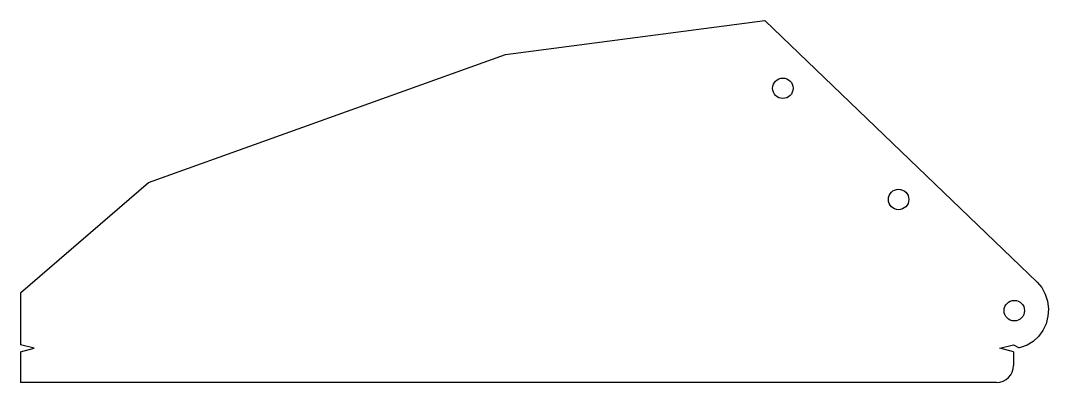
# Model space of a CAD drawing. Extents: x -1248 to -646, y 1935 to 2147.
import ezdxf

# ---------------------------------------------------------------- set-up
doc = ezdxf.new("R2010")
doc.units = 0
doc.layers.get('0').update_dxf_attribs({"linetype": 'CONTINUOUS'})

msp = doc.modelspace()

# ---------------------------------------------------------------- linework, layer by layer
for p, q in [((-964.36, 2127.49), (-812.4, 2147.36)), ((-812.4, 2147.36), (-652.98, 1994.17)), ((-1173.6, 2052.48), (-964.36, 2127.49)), ((-756.26, 2093.41), (-756.33, 2093.33)), ((-1248.46, 1987.94), (-1173.6, 2052.48)), ((-1248.46, 1987.94), (-1248.46, 1957.34)), ((-1240.46, 1955.34), (-1248.46, 1957.34)), ((-674.71, 1955.34), (-666.71, 1957.34)), ((-666.71, 1957.34), (-663.43, 1955.71)), ((-1248.46, 1953.34), (-1240.46, 1955.34)), ((-1248.46, 1953.34), (-1248.46, 1935.34)), ((-666.71, 1953.34), (-674.71, 1955.34)), ((-666.71, 1953.34), (-666.71, 1945.34)), ((-676.71, 1935.34), (-1248.46, 1935.34))]:
    msp.add_line(p, q)
msp.add_lwpolyline([(-652.98, 1994.17), (-650.25, 1990.93), (-648.17, 1987.14), (-646.84, 1982.96), (-646.3, 1978.54), (-646.58, 1974.08), (-647.67, 1969.76), (-649.53, 1965.75), (-652.07, 1962.21), (-655.2, 1959.3), (-658.78, 1957.13), (-662.67, 1955.8), (-663.43, 1955.71)])
for centre in [(-801.87, 2107.68), (-734.09, 2042.54), (-666.31, 1977.41)]:
    msp.add_circle(centre, 6)
msp.add_arc((-676.71, 1945.34), 10, 270, 0)

doc.saveas('drawing.dxf')
